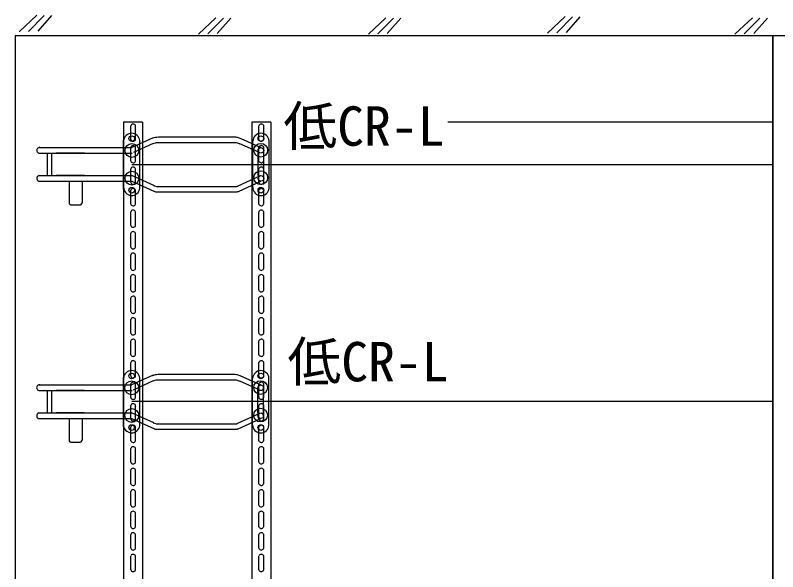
# Model space of a CAD drawing. Units: millimetres, scale not verified. Extents: x -11314 to -2111, y 1572 to 9628.
# Drawn here: x -11277 to -9505, y 4883 to 6176 of the extents above; entities that cross this region are included whole.
import ezdxf
from ezdxf.enums import TextEntityAlignment as Align

# ---------------------------------------------------------------- set-up
doc = ezdxf.new("R2010")
doc.units = ezdxf.units.MM
doc.header["$LTSCALE"] = 50
doc.layers.add('0-0', color=7, linetype='Continuous')
doc.styles.add('ＭＳ ゴシック', font='')
doc.styles.get('ＭＳ ゴシック').set_extended_font_data('MS Gothic')

msp = doc.modelspace()

# ---------------------------------------------------------------- linework, layer by layer
at = {"layer": '0-0'}
for p, q in [((-11267.82, 6137.99), (-11227, 6176.26)), ((-11246.24, 6138.86), (-11209.81, 6175.63)), ((-11224.08, 6139.36), (-11192.18, 6175.63)), ((-10851.51, 6132.15), (-10810.7, 6170.42)), ((-10829.94, 6133.02), (-10793.51, 6169.79)), ((-10807.78, 6133.52), (-10775.88, 6169.79)), ((-10456.61, 6132.15), (-10415.8, 6170.42)), ((-10435.04, 6133.02), (-10398.61, 6169.79)), ((-10412.88, 6133.52), (-10380.98, 6169.79)), ((-10040.22, 6134.84), (-9999.41, 6173.11)), ((-10018.65, 6135.71), (-9982.21, 6172.48)), ((-9996.49, 6136.21), (-9964.59, 6172.48)), ((-9605.03, 6132.15), (-9564.21, 6170.42)), ((-9583.45, 6133.02), (-9547.02, 6169.79)), ((-9561.29, 6133.52), (-9529.39, 6169.79)), ((-11277.16, 6128.95), (-2155.94, 6128.95)), ((-11276.36, 2169.93), (-11276.36, 6128.61)), ((-9516.48, 2226.9), (-9516.48, 6129.86)), ((-9516.36, 2177.44), (-9516.36, 6129.45)), ((-11025.53, 5928.07), (-11025.53, 3528.32)), ((-11025.31, 5928.34), (-10981.13, 5928.34)), ((-11008.83, 5887.39), (-11008.83, 5919.45)), ((-10997.83, 5886.88), (-10997.83, 5919.7)), ((-10981.13, 5928.07), (-10981.13, 3528.35)), ((-10981.13, 5928.07), (-10981.13, 3528.35)), ((-10727.62, 5928.07), (-10727.62, 3528.32)), ((-10727.4, 5928.34), (-10683.14, 5928.34)), ((-10710.91, 5887.39), (-10710.91, 5919.45)), ((-10699.92, 5886.88), (-10699.91, 5919.7)), ((-10683.22, 5928.07), (-10683.22, 3528.35)), ((-10683.22, 5928.07), (-10683.22, 3528.35)), ((-10271.81, 5928.34), (-9519.28, 5928.34)), ((-11025.36, 5772.42), (-11025.36, 5886.03)), ((-10956.67, 5891.19), (-11006.36, 5868.61)), ((-10987.36, 5773.49), (-10987.36, 5885.07)), ((-10944.46, 5893.6), (-10768.67, 5893.6)), ((-10753.05, 5889.83), (-10706.37, 5868.61)), ((-10725.36, 5775.58), (-10725.36, 5883.76)), ((-10687.36, 5773.55), (-10687.36, 5885.6)), ((-11221.7, 5868.6), (-11006.19, 5868.6)), ((-11008.83, 5837.37), (-11008.83, 5869.43)), ((-11001.83, 5857.67), (-10955.7, 5878.64)), ((-10997.83, 5836.86), (-10997.83, 5869.68)), ((-10956.42, 5878.35), (-10951.5, 5879.89)), ((-10946.78, 5880.47), (-10942.24, 5880.57)), ((-10942.73, 5880.6), (-10768.95, 5880.6)), ((-10711.22, 5857.79), (-10755.06, 5877.75)), ((-10710.91, 5837.37), (-10710.91, 5869.43)), ((-10699.92, 5836.86), (-10699.91, 5869.68)), ((-11222.09, 5855.6), (-11005.51, 5855.6)), ((-11202.09, 5804.02), (-11202.09, 5855.67)), ((-11202.09, 5804.5), (-11202.09, 5855.62)), ((-11191.86, 5803.6), (-11191.86, 5855.63)), ((-11006.32, 5855.62), (-11006.05, 5855.75)), ((-10712.86, 5803.44), (-10712.86, 5861.81)), ((-10699.86, 5796.49), (-10699.86, 5863.03)), ((-11008.83, 5787.38), (-11008.83, 5819.44)), ((-9517.81, 5828.65), (-11006.49, 5828.65)), ((-10997.83, 5786.87), (-10997.83, 5819.69)), ((-10710.91, 5787.38), (-10710.91, 5819.44)), ((-10699.92, 5786.87), (-10699.91, 5819.69)), ((-11221.91, 5803.6), (-11005.48, 5803.6)), ((-10955.17, 5780.35), (-11006.36, 5803.62)), ((-10710.96, 5801.53), (-10760.2, 5779.14)), ((-10712.84, 5803.4), (-10712.84, 5796.49)), ((-10699.86, 5794.88), (-10699.86, 5794.92)), ((-11220.52, 5790.6), (-11004.52, 5790.6)), ((-11151.84, 5790.77), (-11151.84, 5740.1)), ((-11121.84, 5790.68), (-11121.84, 5740.47)), ((-11006.35, 5790.61), (-10955.08, 5767.3)), ((-10949.18, 5778.6), (-10762.45, 5778.6)), ((-10758.55, 5766.88), (-10706.37, 5790.58)), ((-11008.83, 5737.39), (-11008.83, 5769.45)), ((-10997.83, 5736.88), (-10997.83, 5769.7)), ((-10948.88, 5765.6), (-10764, 5765.6)), ((-10764.17, 5765.58), (-10762.71, 5765.73)), ((-10710.91, 5737.39), (-10710.91, 5769.45)), ((-10699.92, 5736.88), (-10699.91, 5769.7)), ((-11147.32, 5735.78), (-11126.34, 5735.78)), ((-11008.83, 5687.42), (-11008.83, 5719.48)), ((-10997.83, 5686.91), (-10997.82, 5719.72)), ((-10710.91, 5687.42), (-10710.91, 5719.48)), ((-10699.91, 5686.91), (-10699.91, 5719.72)), ((-10997.83, 5636.88), (-10997.82, 5669.7)), ((-10699.91, 5636.88), (-10699.91, 5669.7)), ((-11008.83, 5637.39), (-11008.83, 5669.45)), ((-10710.91, 5637.39), (-10710.91, 5669.45)), ((-11008.83, 5587.4), (-11008.83, 5619.46)), ((-10997.83, 5586.89), (-10997.82, 5619.71)), ((-10710.91, 5587.4), (-10710.91, 5619.46)), ((-10699.91, 5586.89), (-10699.91, 5619.71)), ((-11008.83, 5537.43), (-11008.83, 5569.49)), ((-10997.83, 5536.92), (-10997.82, 5569.74)), ((-10710.91, 5537.43), (-10710.91, 5569.49)), ((-10699.91, 5536.92), (-10699.91, 5569.74)), ((-11008.83, 5487.38), (-11008.83, 5519.44)), ((-10997.83, 5486.87), (-10997.82, 5519.69)), ((-10710.91, 5487.38), (-10710.91, 5519.44)), ((-10699.91, 5486.87), (-10699.91, 5519.69)), ((-11008.83, 5437.41), (-11008.83, 5469.47)), ((-10997.83, 5436.9), (-10997.82, 5469.72)), ((-10710.91, 5437.41), (-10710.91, 5469.47)), ((-10699.91, 5436.9), (-10699.91, 5469.72)), ((-11008.83, 5387.39), (-11008.83, 5419.45)), ((-10997.83, 5386.88), (-10997.82, 5419.69)), ((-10710.91, 5387.39), (-10710.91, 5419.45)), ((-10699.91, 5386.88), (-10699.91, 5419.69)), ((-11008.83, 5337.42), (-11008.83, 5369.48)), ((-10997.83, 5336.91), (-10997.82, 5369.73)), ((-10710.91, 5337.42), (-10710.91, 5369.48)), ((-10699.91, 5336.91), (-10699.91, 5369.73)), ((-11025.7, 5220.81), (-11025.7, 5334.42)), ((-10957.01, 5339.58), (-11006.7, 5316.99)), ((-10987.7, 5221.87), (-10987.7, 5333.45)), ((-10944.8, 5341.99), (-10769.01, 5341.99)), ((-10753.39, 5338.21), (-10706.71, 5316.99)), ((-10687.7, 5221.94), (-10687.7, 5333.98)), ((-11222.04, 5316.99), (-11006.53, 5316.99)), ((-11008.83, 5287.48), (-11008.83, 5319.54)), ((-11002.17, 5306.05), (-10956.04, 5327.02)), ((-10997.83, 5286.97), (-10997.82, 5319.79)), ((-10956.76, 5326.73), (-10951.84, 5328.28)), ((-10947.11, 5328.85), (-10942.58, 5328.95)), ((-10943.07, 5328.99), (-10769.29, 5328.99)), ((-10711.56, 5306.17), (-10755.4, 5326.13)), ((-10725.7, 5223.97), (-10725.7, 5332.15)), ((-10710.91, 5287.48), (-10710.91, 5319.54)), ((-10699.91, 5286.97), (-10699.91, 5319.79)), ((-11222.43, 5303.99), (-11005.85, 5303.99)), ((-11202.42, 5252.41), (-11202.42, 5304.06)), ((-11202.42, 5252.89), (-11202.42, 5304)), ((-11192.2, 5251.98), (-11192.2, 5304.02)), ((-11006.66, 5304.01), (-11006.38, 5304.14)), ((-10713.2, 5251.82), (-10713.2, 5310.2)), ((-10700.2, 5244.87), (-10700.2, 5311.42)), ((-11008.83, 5237.46), (-11008.83, 5269.52)), ((-9517.81, 5278.65), (-11006.49, 5278.65)), ((-10997.83, 5236.95), (-10997.82, 5269.76)), ((-10710.91, 5237.46), (-10710.91, 5269.52)), ((-10699.91, 5236.95), (-10699.91, 5269.76)), ((-11222.25, 5251.99), (-11005.82, 5251.99)), ((-10955.51, 5228.73), (-11006.7, 5252)), ((-10711.3, 5249.92), (-10760.54, 5227.53)), ((-10713.18, 5251.78), (-10713.18, 5244.87)), ((-11220.86, 5238.99), (-11004.86, 5238.99)), ((-11152.04, 5238.98), (-11152.04, 5188.3)), ((-11122.04, 5238.88), (-11122.04, 5188.67)), ((-11006.69, 5238.99), (-10955.42, 5215.69)), ((-10949.51, 5226.99), (-10762.79, 5226.99)), ((-10758.89, 5215.27), (-10706.71, 5238.97)), ((-10700.2, 5243.27), (-10700.2, 5243.31)), ((-11008.83, 5187.43), (-11008.83, 5219.49)), ((-10997.83, 5186.92), (-10997.82, 5219.74)), ((-10949.22, 5213.99), (-10764.34, 5213.99)), ((-10764.51, 5213.97), (-10763.05, 5214.11)), ((-10710.91, 5187.43), (-10710.91, 5219.49)), ((-10699.91, 5186.92), (-10699.91, 5219.74)), ((-11147.51, 5183.98), (-11126.53, 5183.98)), ((-11008.83, 5137.46), (-11008.83, 5169.52)), ((-10997.83, 5136.95), (-10997.82, 5169.77)), ((-10710.91, 5137.46), (-10710.91, 5169.52)), ((-10699.91, 5136.95), (-10699.91, 5169.77)), ((-11008.83, 5087.44), (-11008.83, 5119.5)), ((-10997.83, 5086.93), (-10997.82, 5119.75)), ((-10710.91, 5087.44), (-10710.91, 5119.5)), ((-10699.91, 5086.93), (-10699.91, 5119.75)), ((-11008.83, 5037.42), (-11008.83, 5069.48)), ((-10997.83, 5036.91), (-10997.82, 5069.73)), ((-10710.91, 5037.42), (-10710.91, 5069.48)), ((-10699.91, 5036.91), (-10699.91, 5069.73)), ((-11008.83, 4987.45), (-11008.83, 5019.51)), ((-10997.83, 4986.94), (-10997.82, 5019.76)), ((-10710.91, 4987.45), (-10710.91, 5019.51)), ((-10699.91, 4986.94), (-10699.91, 5019.76)), ((-11008.83, 4937.45), (-11008.83, 4969.51)), ((-10997.83, 4936.94), (-10997.82, 4969.76)), ((-10710.91, 4937.45), (-10710.91, 4969.51)), ((-10699.91, 4936.94), (-10699.91, 4969.76)), ((-11008.83, 4887.43), (-11008.83, 4919.49)), ((-10997.83, 4886.92), (-10997.82, 4919.74)), ((-10710.91, 4887.43), (-10710.91, 4919.49)), ((-10699.91, 4886.92), (-10699.91, 4919.74))]:
    msp.add_line(p, q, dxfattribs=at)
at = {"layer": '0-0', "color": 4}
for p, q in [((-10865.26, 5880.6), (-10849.09, 5880.6)), ((-11116.42, 5855.6), (-11182, 5855.6)), ((-11116.42, 5803.6), (-11182, 5803.6)), ((-10865.26, 5778.6), (-10849.09, 5778.6)), ((-10865.6, 5328.99), (-10849.42, 5328.99)), ((-11116.76, 5303.99), (-11182.34, 5303.99)), ((-11116.76, 5251.99), (-11182.34, 5251.99)), ((-10865.6, 5226.99), (-10849.42, 5226.99))]:
    msp.add_line(p, q, dxfattribs=at)
at = {"layer": '0-0'}
for points in [[(-10957.28, 5890.98), (-10954.49, 5891.75), (-10951.11, 5892.91), (-10948.51, 5893.2), (-10944.46, 5893.48)], [(-10768.51, 5893.54), (-10765.64, 5893.34), (-10763, 5893.06), (-10761.36, 5892.74), (-10757.37, 5891.59), (-10753.01, 5889.79)], [(-10951.4, 5879.99), (-10949.28, 5880.18), (-10946.97, 5880.47)], [(-10768.67, 5880.6), (-10765.52, 5880.4), (-10763.72, 5880.2), (-10761.36, 5879.8), (-10759.33, 5879.2), (-10757.25, 5878.57), (-10754.97, 5877.65)], [(-10762.48, 5778.6), (-10761.96, 5778.65), (-10761.54, 5778.71), (-10761.39, 5778.74), (-10761.22, 5778.8), (-10760.89, 5778.91), (-10760.52, 5779.03), (-10760.18, 5779.15)], [(-10762.71, 5765.76), (-10761.75, 5765.9), (-10761.48, 5765.94), (-10760.28, 5766.34), (-10759.37, 5766.63), (-10758.74, 5766.83), (-10758.51, 5766.9)], [(-10957.62, 5339.36), (-10954.83, 5340.14), (-10951.45, 5341.29), (-10948.85, 5341.58), (-10944.8, 5341.87)], [(-10768.85, 5341.93), (-10765.97, 5341.73), (-10763.34, 5341.45), (-10761.7, 5341.13), (-10757.71, 5339.97), (-10753.35, 5338.17)], [(-10951.74, 5328.37), (-10949.62, 5328.57), (-10947.31, 5328.85)], [(-10769.01, 5328.99), (-10765.85, 5328.79), (-10764.06, 5328.59), (-10761.7, 5328.19), (-10759.66, 5327.59), (-10757.59, 5326.95), (-10755.31, 5326.03)], [(-10762.82, 5226.99), (-10762.3, 5227.03), (-10761.88, 5227.1), (-10761.73, 5227.12), (-10761.55, 5227.19), (-10761.23, 5227.3), (-10760.86, 5227.42), (-10760.52, 5227.54)], [(-10763.05, 5214.14), (-10762.09, 5214.29), (-10761.82, 5214.33), (-10760.62, 5214.72), (-10759.7, 5215.01), (-10759.08, 5215.21), (-10758.85, 5215.29)]]:
    msp.add_lwpolyline(points, dxfattribs=at)
for centre, radius in [((-11006.36, 5889.61), 6.5), ((-10706.36, 5889.61), 6.5), ((-11006.01, 5861.98), 16), ((-10706.78, 5862.56), 16), ((-10706.36, 5862.13), 6.5), ((-11006.01, 5797.61), 16), ((-10706.78, 5798.77), 16), ((-10706.32, 5797.07), 6.5), ((-11006.36, 5769.61), 6.5), ((-10706.36, 5769.6), 6.5), ((-11006.69, 5338), 6.5), ((-10706.7, 5338), 6.5), ((-11006.35, 5310.37), 16), ((-10707.12, 5310.95), 16), ((-10706.7, 5310.51), 6.5), ((-10707.12, 5247.16), 16), ((-11006.35, 5246), 16), ((-10706.66, 5245.46), 6.5), ((-11006.7, 5218), 6.5), ((-10706.7, 5217.98), 6.5)]:
    msp.add_circle(centre, radius, dxfattribs=at)
for centre, radius, start, end in [((-11003.28, 5917.41), 5.9, 23.03945, 159.49628), ((-10705.36, 5917.41), 5.9, 23.03945, 159.49628), ((-11006.47, 5882.94), 19, 6.10492, 174.93429), ((-10706.2, 5882.86), 19, 4.50205, 177.86961), ((-11003.24, 5889.27), 5.9, 198.57464, 335.3571), ((-10705.32, 5889.27), 5.9, 198.57464, 335.3571), ((-11220.59, 5862.16), 6.5, 83.32011, 274.08562), ((-11003.28, 5867.39), 5.9, 23.03945, 159.49628), ((-10705.36, 5867.39), 5.9, 23.03945, 159.49628), ((-11003.24, 5839.25), 5.9, 198.57464, 335.3571), ((-10705.32, 5839.25), 5.9, 198.57464, 335.3571), ((-11003.28, 5817.4), 5.9, 23.03945, 159.49628), ((-10705.36, 5817.4), 5.9, 23.03945, 159.49628), ((-11220.59, 5797.1), 6.5, 101.89946, 272.4417), ((-11006.47, 5776.41), 19, 178.92662, 353.62635), ((-11003.24, 5789.26), 5.9, 198.57464, 335.3571), ((-10946.69, 5798.5), 20, 241.25603, 277.86546), ((-10706.3, 5776.12), 19, 180.00132, 355.26582), ((-10706.3, 5776.12), 19, 175.2824, 175.3406), ((-10705.32, 5789.26), 5.9, 198.57464, 335.3571), ((-10706.3, 5776.12), 19, 8.02167, 8.05183), ((-11003.28, 5767.4), 5.9, 23.03945, 159.49628), ((-10946.93, 5785.66), 20, 240.14098, 272.98042), ((-10705.36, 5767.4), 5.9, 23.03945, 159.49628), ((-11146.86, 5740.65), 5, 172.61396, 284.53446), ((-11126.79, 5740.65), 5, 252.21611, 4.23639), ((-11003.24, 5739.27), 5.9, 198.57464, 335.3571), ((-11003.28, 5717.43), 5.9, 23.03945, 159.49628), ((-10705.32, 5739.27), 5.9, 198.57464, 335.3571), ((-10705.36, 5717.43), 5.9, 23.03945, 159.49628), ((-11003.24, 5689.3), 5.9, 198.57464, 335.3571), ((-10705.32, 5689.3), 5.9, 198.57464, 335.3571), ((-11003.28, 5667.41), 5.9, 23.03945, 159.49628), ((-10705.36, 5667.41), 5.9, 23.03945, 159.49628), ((-11003.24, 5639.27), 5.9, 198.57464, 335.3571), ((-10705.32, 5639.27), 5.9, 198.57464, 335.3571), ((-11003.28, 5617.41), 5.9, 23.03945, 159.49628), ((-10705.36, 5617.41), 5.9, 23.03945, 159.49628), ((-11003.24, 5589.28), 5.9, 198.57464, 335.3571), ((-10705.32, 5589.28), 5.9, 198.57464, 335.3571), ((-11003.28, 5567.45), 5.9, 23.03945, 159.49628), ((-10705.36, 5567.45), 5.9, 23.03945, 159.49628), ((-11003.24, 5539.31), 5.9, 198.57464, 335.3571), ((-10705.32, 5539.31), 5.9, 198.57464, 335.3571), ((-11003.28, 5517.39), 5.9, 23.03945, 159.49628), ((-10705.36, 5517.39), 5.9, 23.03945, 159.49628), ((-11003.24, 5489.26), 5.9, 198.57464, 335.3571), ((-10705.32, 5489.26), 5.9, 198.57464, 335.3571), ((-11003.28, 5467.43), 5.9, 23.03945, 159.49628), ((-10705.36, 5467.43), 5.9, 23.03945, 159.49628), ((-11003.24, 5439.29), 5.9, 198.57464, 335.3571), ((-11003.28, 5417.4), 5.9, 23.03945, 159.49628), ((-10705.32, 5439.29), 5.9, 198.57464, 335.3571), ((-10705.36, 5417.4), 5.9, 23.03945, 159.49628), ((-11003.24, 5389.27), 5.9, 198.57464, 335.3571), ((-10705.32, 5389.27), 5.9, 198.57464, 335.3571), ((-11003.28, 5367.44), 5.9, 23.03945, 159.49628), ((-10705.36, 5367.44), 5.9, 23.03945, 159.49628), ((-11006.81, 5331.33), 19, 6.10492, 174.93429), ((-11003.24, 5339.3), 5.9, 198.57464, 335.3571), ((-10706.54, 5331.25), 19, 4.50205, 177.86961), ((-10705.32, 5339.3), 5.9, 198.57464, 335.3571), ((-11220.93, 5310.54), 6.5, 83.32011, 274.08562), ((-11003.28, 5317.5), 5.9, 23.03945, 159.49628), ((-10705.36, 5317.5), 5.9, 23.03945, 159.49628), ((-11003.24, 5289.36), 5.9, 198.57464, 335.3571), ((-10705.32, 5289.36), 5.9, 198.57464, 335.3571), ((-11003.28, 5267.47), 5.9, 23.03945, 159.49628), ((-10705.36, 5267.47), 5.9, 23.03945, 159.49628), ((-11220.93, 5245.49), 6.5, 101.89946, 272.4417), ((-11003.24, 5239.34), 5.9, 198.57464, 335.3571), ((-10947.03, 5246.89), 20, 241.25603, 277.86546), ((-10705.32, 5239.34), 5.9, 198.57464, 335.3571), ((-10706.64, 5224.5), 19, 8.02167, 8.05183), ((-11006.81, 5224.8), 19, 178.92662, 353.62635), ((-11003.28, 5217.45), 5.9, 23.03945, 159.49628), ((-10947.27, 5234.05), 20, 240.14098, 272.98042), ((-10706.64, 5224.5), 19, 180.00132, 355.26582), ((-10706.64, 5224.5), 19, 175.2824, 175.3406), ((-10705.36, 5217.45), 5.9, 23.03945, 159.49628), ((-11147.06, 5188.85), 5, 172.61396, 284.53446), ((-11126.99, 5188.85), 5, 252.21611, 4.23639), ((-11003.24, 5189.31), 5.9, 198.57464, 335.3571), ((-10705.32, 5189.31), 5.9, 198.57464, 335.3571), ((-11003.28, 5167.48), 5.9, 23.03945, 159.49628), ((-10705.36, 5167.48), 5.9, 23.03945, 159.49628), ((-11003.24, 5139.34), 5.9, 198.57464, 335.3571), ((-11003.28, 5117.46), 5.9, 23.03945, 159.49628), ((-10705.32, 5139.34), 5.9, 198.57464, 335.3571), ((-10705.36, 5117.46), 5.9, 23.03945, 159.49628), ((-11003.24, 5089.32), 5.9, 198.57464, 335.3571), ((-10705.32, 5089.32), 5.9, 198.57464, 335.3571), ((-11003.28, 5067.43), 5.9, 23.03945, 159.49628), ((-10705.36, 5067.43), 5.9, 23.03945, 159.49628), ((-11003.24, 5039.3), 5.9, 198.57464, 335.3571), ((-10705.32, 5039.3), 5.9, 198.57464, 335.3571), ((-11003.28, 5017.47), 5.9, 23.03945, 159.49628), ((-10705.36, 5017.47), 5.9, 23.03945, 159.49628), ((-11003.24, 4989.33), 5.9, 198.57464, 335.3571), ((-10705.32, 4989.33), 5.9, 198.57464, 335.3571), ((-11003.28, 4967.47), 5.9, 23.03945, 159.49628), ((-10705.36, 4967.47), 5.9, 23.03945, 159.49628), ((-11003.24, 4939.33), 5.9, 198.57464, 335.3571), ((-10705.32, 4939.33), 5.9, 198.57464, 335.3571), ((-11003.28, 4917.45), 5.9, 23.03945, 159.49628), ((-10705.36, 4917.45), 5.9, 23.03945, 159.49628), ((-11003.24, 4889.31), 5.9, 198.57464, 335.3571), ((-10705.32, 4889.31), 5.9, 198.57464, 335.3571)]:
    msp.add_arc(centre, radius, start, end, dxfattribs=at)

# ---------------------------------------------------------------- texts
at = {"layer": '0-0', "color": 4, "style": 'ＭＳ ゴシック'}
for p in [(-10654.12, 5845.4), (-10644.68, 5297.89)]:
    msp.add_text('低CR-L', height=91.64, dxfattribs=at).set_placement(p, align=Align.BOTTOM_LEFT)

doc.saveas('drawing.dxf')
